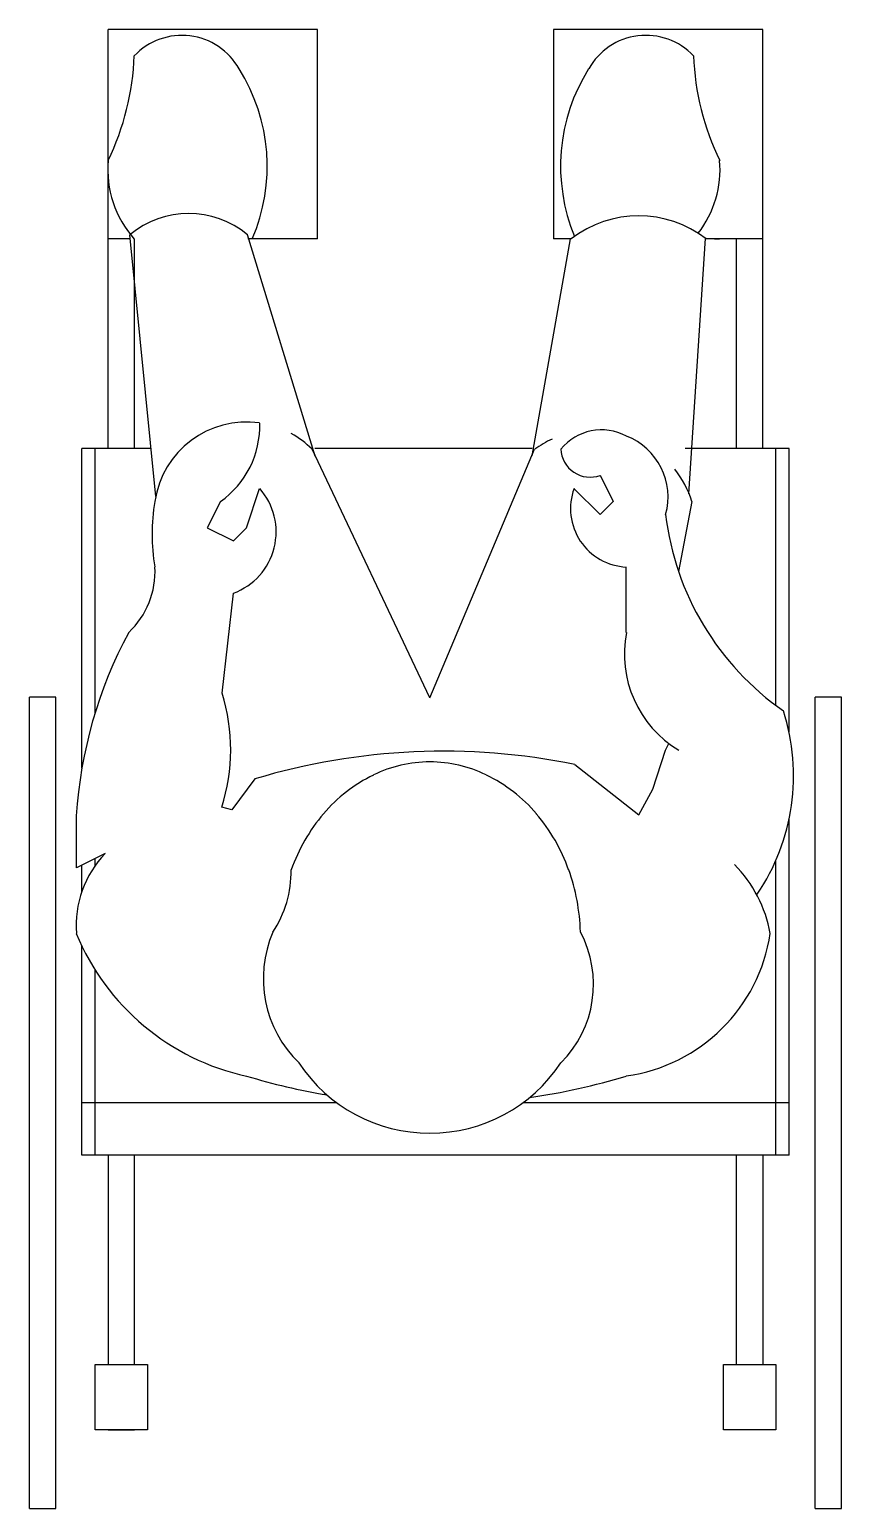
# Model space of a CAD drawing. Extents: x -62 to 0, y 0 to 113.
import ezdxf

# ---------------------------------------------------------------- set-up
doc = ezdxf.new("R2010")
doc.units = 0
doc.header["$LTSCALE"] = 50
doc.header["$MEASUREMENT"] = 0
doc.layers.get('0').update_dxf_attribs({"linetype": 'CONTINUOUS'})

msp = doc.modelspace()

# ---------------------------------------------------------------- linework, layer by layer
at = {"color": 0, "linetype": 'ByBlock'}
for p, q in [((-40, 113), (-56, 113)), ((-56, 81), (-56, 113)), ((-40, 97), (-40, 113)), ((-22, 113), (-22, 97)), ((-6, 113), (-22, 113)), ((-6, 81), (-6, 113)), ((-52.36, 77.33), (-54.35, 97.32)), ((-40.18, 80.41), (-45.35, 97.32)), ((-54.39, 97), (-56, 97)), ((-54, 81), (-54, 97)), ((-40, 97), (-45.33, 97)), ((-23.63, 80.44), (-20.69, 97)), ((-20.63, 97), (-22, 97)), ((-11.64, 77.52), (-10.37, 97.04)), ((-6, 97), (-10.33, 97)), ((-9.68, 97), (-9.3, 97)), ((-8, 81), (-8, 97)), ((-58, 56.56), (-58, 81)), ((-52.73, 81), (-58, 81)), ((-57, 60.76), (-57, 81)), ((-31.43, 61.94), (-40.43, 80.94)), ((-23.63, 81), (-40.22, 81)), ((-31.43, 61.94), (-23.43, 80.94)), ((-4, 81), (-11.94, 81)), ((-5, 61.35), (-5, 81)), ((-4, 59.34), (-4, 81)), ((-18.43, 78.94), (-17.43, 76.94)), ((-47.43, 76.94), (-48.43, 74.94)), ((-45.43, 74.94), (-44.43, 77.94)), ((-18.43, 75.94), (-20.43, 77.94)), ((-17.43, 76.94), (-18.43, 75.94)), ((-11.43, 76.94), (-12.44, 71.6)), ((-48.43, 74.94), (-46.43, 73.94)), ((-46.43, 73.94), (-45.43, 74.94)), ((-16.43, 66.94), (-16.43, 71.94)), ((-47.29, 62.29), (-46.43, 69.94)), ((-60, 62), (-62, 62)), ((-62, 0), (-62, 62)), ((-60, 0), (-60, 62)), ((0, 62), (-2, 62)), ((-2, 0), (-2, 62)), ((0, 0), (0, 62)), ((-14.4, 54.95), (-13.43, 57.94)), ((-13.43, 57.94), (-13.17, 58.44)), ((-20.37, 56.85), (-15.46, 53)), ((-44.79, 55.74), (-46.55, 53.39)), ((-15.46, 53), (-14.4, 54.95)), ((-46.55, 53.39), (-47.33, 53.59)), ((-58.43, 48.94), (-58.43, 52.94)), ((-4, 27), (-4, 52.65)), ((-56.23, 50.04), (-58.43, 48.94)), ((-58, 47.15), (-58, 49.15)), ((-57, 49.1), (-57, 49.65)), ((-5, 27), (-5, 49.53)), ((-58, 27), (-58, 42.98)), ((-57, 27), (-57, 41.16)), ((-38.53, 31), (-58, 31)), ((-4, 31), (-24.32, 31)), ((-4, 27), (-58, 27)), ((-56, 27), (-56, 11)), ((-54, 11), (-54, 27)), ((-8, 11), (-8, 27)), ((-6, 27), (-6, 11)), ((-57, 11), (-54, 11)), ((-57, 6), (-57, 11)), ((-54, 11), (-53, 11)), ((-53, 11), (-53, 6)), ((-9, 11), (-5, 11)), ((-9, 6), (-9, 11)), ((-5, 11), (-5, 6)), ((-53, 6), (-57, 6)), ((-53, 6), (-57, 6)), ((-56, 6), (-54, 6)), ((-5, 6), (-9, 6)), ((-5, 6), (-9, 6)), ((-6, 6), (-8, 6)), ((-62, 0), (-60, 0)), ((-2, 0), (0, 0))]:
    msp.add_line(p, q, dxfattribs=at)
for centre, radius, start, end in [((-50.37, 107.56), 5, 29.1462, 136.6038), ((-14.93, 107.56), 5, 43.3962, 150.8538), ((-73.99, 111.75), 20, 334.0666, 357.8609), ((8.69, 111.75), 20, 182.1391, 205.9334), ((-57.85, 102.55), 14, 336.6459, 32.1515), ((-7.45, 102.55), 14, 147.8485, 202.5125), ((-48.03, 102.32), 8, 175.1512, 221.7187), ((-17.27, 102.32), 8, 322.3277, 4.8488), ((-49.85, 91.87), 7.07, 50.4764, 129.5236), ((-15.48, 90.38), 8.39, 52.1125, 127.8875), ((-45.43, 75.94), 7.07, 81.8699, 171.8699), ((-51.49, 82.72), 7.07, 305.1185, 1.7514), ((-45.43, 75.94), 7.07, 45, 61.1786), ((-18.87, 74.59), 7.81, 114.3524, 125.6391), ((-18.32, 78.41), 4, 61.7134, 140.9065), ((-18.24, 77.28), 5, 344.4346, 68.6955), ((-19.19, 81.04), 2.24, 182.5811, 290.0387), ((-18.87, 74.59), 7.81, 17.491, 38.0674), ((-38.51, 74.44), 14.14, 169.8179, 190.1821), ((-48.17, 74.62), 5, 290.4137, 41.5139), ((-16.22, 76.4), 4.47, 159.9613, 267.4189), ((7.82, 78.49), 21.4, 186.841, 235.0866), ((-58.82, 71.59), 6.4, 313.3318, 3.0654), ((-24.32, 50.76), 34.18, 151.7553, 176.3539), ((-7.98, 65.3), 8.6, 169.041, 238.884), ((-61.17, 58), 14.53, 342.318, 17.1565), ((-19.81, 55.99), 16.16, 325.9134, 17.8264), ((-30.38, 7.67), 50.19, 78.4901, 106.682), ((-31.43, 47.19), 9.85, 90, 115.9314), ((-31.43, 47.19), 9.85, 64.0686, 90), ((-30.57, 45.42), 11.81, 115.9314, 139.5739), ((-32.28, 45.42), 11.81, 40.4261, 64.0686), ((-29.22, 44.28), 13.57, 139.5739, 160.5647), ((-33.63, 44.28), 13.57, 19.4353, 40.4261), ((-50.45, 44.51), 8, 136.2708, 184.1249), ((-50.42, 48.68), 8.4, 326.4247, 0.7796), ((-35.73, 43.54), 15.81, 1.8707, 19.4353), ((-15.34, 42.14), 10.07, 10.2628, 44.5071), ((-41.57, 50.84), 18.22, 202.2672, 257.7749), ((-35.15, 40.49), 9, 156.7994, 225.8205), ((-27.42, 40.05), 8.49, 314.9268, 28.1329), ((-18.23, 45.86), 12.94, 278.0008, 351.4768), ((-31.43, 40.67), 12, 213.5573, 326.4427), ((-30.93, 80.89), 50, 253.142, 260.3925), ((-30.93, 80.89), 50, 278.1829, 286.858)]:
    msp.add_arc(centre, radius, start, end, dxfattribs=at)

doc.saveas('drawing.dxf')
